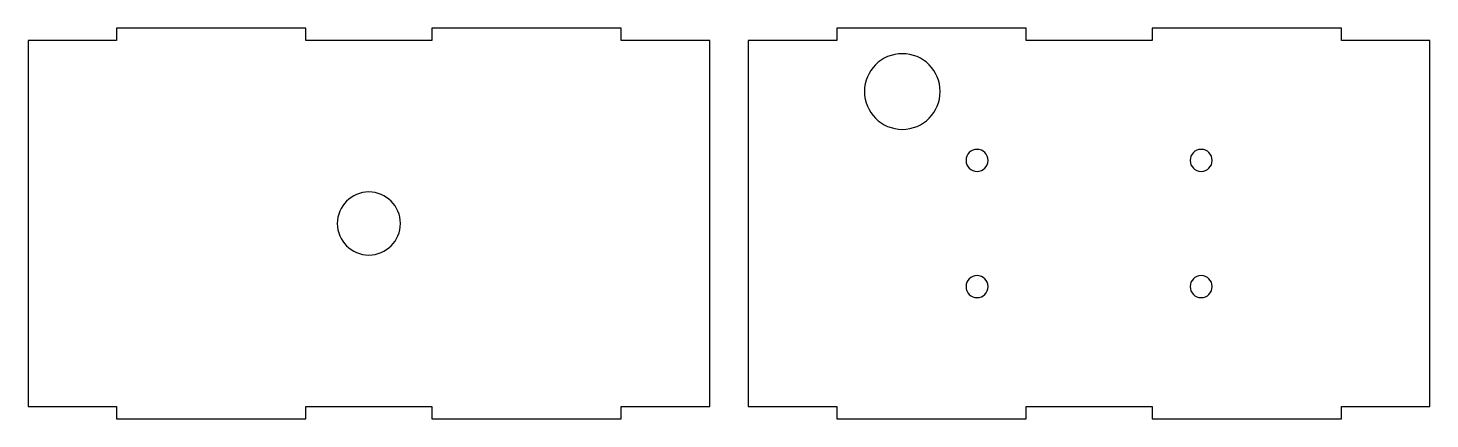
# Model space of a CAD drawing. Header units: millimetres. Extents: x 192 to 414, y 176 to 238.
import ezdxf

# ---------------------------------------------------------------- set-up
doc = ezdxf.new("R2010")
doc.units = ezdxf.units.MM
doc.header["$MEASUREMENT"] = 0
doc.layers.add('Layer 1', color=7, linetype='Continuous', lineweight=0)

msp = doc.modelspace()

# ---------------------------------------------------------------- linework, layer by layer
at = {"layer": 'Layer 1', "color": 240, "lineweight": 25, "true_color": 0xed2224}
for points, knots in [([(300.05, 177.85), (300.05, 177.85), (286.05, 177.85), (286.05, 177.85), (286.05, 177.85), (286.05, 175.85), (286.05, 175.85), (286.05, 175.85), (256.05, 175.85), (256.05, 175.85), (256.05, 175.85), (256.05, 177.85), (256.05, 177.85), (256.05, 177.85), (236.05, 177.85), (236.05, 177.85), (236.05, 177.85), (236.05, 175.85), (236.05, 175.85), (236.05, 175.85), (206.05, 175.85), (206.05, 175.85), (206.05, 175.85), (206.05, 177.85), (206.05, 177.85), (206.05, 177.85), (192.05, 177.85), (192.05, 177.85), (192.05, 197.18), (192.05, 216.51), (192.05, 235.85), (192.05, 235.85), (206.05, 235.85), (206.05, 235.85), (206.05, 235.85), (206.05, 237.85), (206.05, 237.85), (206.05, 237.85), (236.05, 237.85), (236.05, 237.85), (236.05, 237.85), (236.05, 235.85), (236.05, 235.85), (236.05, 235.85), (256.05, 235.85), (256.05, 235.85), (256.05, 235.85), (256.05, 237.85), (256.05, 237.85), (256.05, 237.85), (286.05, 237.85), (286.05, 237.85), (286.05, 237.85), (286.05, 235.85), (286.05, 235.85), (286.05, 235.85), (300.05, 235.85), (300.05, 235.85), (300.05, 216.51), (300.05, 197.18), (300.05, 177.85)], [0, 0, 0, 0, 1, 1, 1, 2, 2, 2, 3, 3, 3, 4, 4, 4, 5, 5, 5, 6, 6, 6, 7, 7, 7, 8, 8, 8, 9, 9, 9, 10, 10, 10, 11, 11, 11, 12, 12, 12, 13, 13, 13, 14, 14, 14, 15, 15, 15, 16, 16, 16, 17, 17, 17, 18, 18, 18, 19, 19, 19, 20, 20, 20, 20]), ([(414.17, 177.85), (414.17, 177.85), (400.17, 177.85), (400.17, 177.85), (400.17, 177.85), (400.17, 175.85), (400.17, 175.85), (400.17, 175.85), (370.17, 175.85), (370.17, 175.85), (370.17, 175.85), (370.17, 177.85), (370.17, 177.85), (370.17, 177.85), (350.17, 177.85), (350.17, 177.85), (350.17, 177.85), (350.17, 175.85), (350.17, 175.85), (350.17, 175.85), (320.17, 175.85), (320.17, 175.85), (320.17, 175.85), (320.17, 177.85), (320.17, 177.85), (320.17, 177.85), (306.17, 177.85), (306.17, 177.85), (306.17, 197.18), (306.17, 216.51), (306.17, 235.85), (306.17, 235.85), (320.17, 235.85), (320.17, 235.85), (320.17, 235.85), (320.17, 237.85), (320.17, 237.85), (320.17, 237.85), (350.17, 237.85), (350.17, 237.85), (350.17, 237.85), (350.17, 235.85), (350.17, 235.85), (350.17, 235.85), (370.17, 235.85), (370.17, 235.85), (370.17, 235.85), (370.17, 237.85), (370.17, 237.85), (370.17, 237.85), (400.17, 237.85), (400.17, 237.85), (400.17, 237.85), (400.17, 235.85), (400.17, 235.85), (400.17, 235.85), (414.17, 235.85), (414.17, 235.85), (414.17, 216.51), (414.17, 197.18), (414.17, 177.85)], [0, 0, 0, 0, 1, 1, 1, 2, 2, 2, 3, 3, 3, 4, 4, 4, 5, 5, 5, 6, 6, 6, 7, 7, 7, 8, 8, 8, 9, 9, 9, 10, 10, 10, 11, 11, 11, 12, 12, 12, 13, 13, 13, 14, 14, 14, 15, 15, 15, 16, 16, 16, 17, 17, 17, 18, 18, 18, 19, 19, 19, 20, 20, 20, 20]), ([(330.57, 221.78), (330.57, 221.78), (330.57, 221.78), (330.57, 221.78), (327.26, 221.78), (324.57, 224.47), (324.57, 227.78), (324.57, 227.78), (324.57, 227.78), (324.57, 227.78), (324.57, 231.09), (327.26, 233.78), (330.57, 233.78), (330.57, 233.78), (330.57, 233.78), (330.57, 233.78), (333.89, 233.78), (336.57, 231.09), (336.57, 227.78), (336.57, 227.78), (336.57, 227.78), (336.57, 227.78), (336.57, 224.47), (333.89, 221.78), (330.57, 221.78)], [0, 0, 0, 0, 1, 1, 1, 2, 2, 2, 3, 3, 3, 4, 4, 4, 5, 5, 5, 6, 6, 6, 7, 7, 7, 8, 8, 8, 8]), ([(342.42, 215.1), (342.42, 215.1), (342.42, 215.1), (342.42, 215.1), (341.46, 215.1), (340.67, 215.88), (340.67, 216.85), (340.67, 216.85), (340.67, 216.85), (340.67, 216.85), (340.67, 217.82), (341.46, 218.6), (342.42, 218.6), (342.42, 218.6), (342.42, 218.6), (342.42, 218.6), (343.39, 218.6), (344.17, 217.82), (344.17, 216.85), (344.17, 216.85), (344.17, 216.85), (344.17, 216.85), (344.17, 215.88), (343.39, 215.1), (342.42, 215.1)], [0, 0, 0, 0, 1, 1, 1, 2, 2, 2, 3, 3, 3, 4, 4, 4, 5, 5, 5, 6, 6, 6, 7, 7, 7, 8, 8, 8, 8]), ([(342.42, 215.1), (342.42, 215.1), (342.42, 215.1), (342.42, 215.1), (341.46, 215.1), (340.67, 215.88), (340.67, 216.85), (340.67, 216.85), (340.67, 216.85), (340.67, 216.85), (340.67, 217.82), (341.46, 218.6), (342.42, 218.6), (342.42, 218.6), (342.42, 218.6), (342.42, 218.6), (343.39, 218.6), (344.17, 217.82), (344.17, 216.85), (344.17, 216.85), (344.17, 216.85), (344.17, 216.85), (344.17, 215.88), (343.39, 215.1), (342.42, 215.1)], [0, 0, 0, 0, 1, 1, 1, 2, 2, 2, 3, 3, 3, 4, 4, 4, 5, 5, 5, 6, 6, 6, 7, 7, 7, 8, 8, 8, 8]), ([(377.92, 215.1), (377.92, 215.1), (377.92, 215.1), (377.92, 215.1), (376.96, 215.1), (376.17, 215.88), (376.17, 216.85), (376.17, 216.85), (376.17, 216.85), (376.17, 216.85), (376.17, 217.82), (376.96, 218.6), (377.92, 218.6), (377.92, 218.6), (377.92, 218.6), (377.92, 218.6), (378.89, 218.6), (379.67, 217.82), (379.67, 216.85), (379.67, 216.85), (379.67, 216.85), (379.67, 216.85), (379.67, 215.88), (378.89, 215.1), (377.92, 215.1)], [0, 0, 0, 0, 1, 1, 1, 2, 2, 2, 3, 3, 3, 4, 4, 4, 5, 5, 5, 6, 6, 6, 7, 7, 7, 8, 8, 8, 8]), ([(377.92, 215.1), (377.92, 215.1), (377.92, 215.1), (377.92, 215.1), (376.96, 215.1), (376.17, 215.88), (376.17, 216.85), (376.17, 216.85), (376.17, 216.85), (376.17, 216.85), (376.17, 217.82), (376.96, 218.6), (377.92, 218.6), (377.92, 218.6), (377.92, 218.6), (377.92, 218.6), (378.89, 218.6), (379.67, 217.82), (379.67, 216.85), (379.67, 216.85), (379.67, 216.85), (379.67, 216.85), (379.67, 215.88), (378.89, 215.1), (377.92, 215.1)], [0, 0, 0, 0, 1, 1, 1, 2, 2, 2, 3, 3, 3, 4, 4, 4, 5, 5, 5, 6, 6, 6, 7, 7, 7, 8, 8, 8, 8]), ([(246.05, 201.85), (246.05, 201.85), (246.05, 201.85), (246.05, 201.85), (243.29, 201.85), (241.05, 204.09), (241.05, 206.85), (241.05, 206.85), (241.05, 206.85), (241.05, 206.85), (241.05, 209.61), (243.29, 211.85), (246.05, 211.85), (246.05, 211.85), (246.05, 211.85), (246.05, 211.85), (248.81, 211.85), (251.05, 209.61), (251.05, 206.85), (251.05, 206.85), (251.05, 206.85), (251.05, 206.85), (251.05, 204.09), (248.81, 201.85), (246.05, 201.85)], [0, 0, 0, 0, 1, 1, 1, 2, 2, 2, 3, 3, 3, 4, 4, 4, 5, 5, 5, 6, 6, 6, 7, 7, 7, 8, 8, 8, 8]), ([(342.42, 195.1), (342.42, 195.1), (342.42, 195.1), (342.42, 195.1), (341.46, 195.1), (340.67, 195.88), (340.67, 196.85), (340.67, 196.85), (340.67, 196.85), (340.67, 196.85), (340.67, 197.82), (341.46, 198.6), (342.42, 198.6), (342.42, 198.6), (342.42, 198.6), (342.42, 198.6), (343.39, 198.6), (344.17, 197.82), (344.17, 196.85), (344.17, 196.85), (344.17, 196.85), (344.17, 196.85), (344.17, 195.88), (343.39, 195.1), (342.42, 195.1)], [0, 0, 0, 0, 1, 1, 1, 2, 2, 2, 3, 3, 3, 4, 4, 4, 5, 5, 5, 6, 6, 6, 7, 7, 7, 8, 8, 8, 8]), ([(342.42, 195.1), (342.42, 195.1), (342.42, 195.1), (342.42, 195.1), (341.46, 195.1), (340.67, 195.88), (340.67, 196.85), (340.67, 196.85), (340.67, 196.85), (340.67, 196.85), (340.67, 197.82), (341.46, 198.6), (342.42, 198.6), (342.42, 198.6), (342.42, 198.6), (342.42, 198.6), (343.39, 198.6), (344.17, 197.82), (344.17, 196.85), (344.17, 196.85), (344.17, 196.85), (344.17, 196.85), (344.17, 195.88), (343.39, 195.1), (342.42, 195.1)], [0, 0, 0, 0, 1, 1, 1, 2, 2, 2, 3, 3, 3, 4, 4, 4, 5, 5, 5, 6, 6, 6, 7, 7, 7, 8, 8, 8, 8]), ([(377.92, 195.1), (377.92, 195.1), (377.92, 195.1), (377.92, 195.1), (376.96, 195.1), (376.17, 195.88), (376.17, 196.85), (376.17, 196.85), (376.17, 196.85), (376.17, 196.85), (376.17, 197.82), (376.96, 198.6), (377.92, 198.6), (377.92, 198.6), (377.92, 198.6), (377.92, 198.6), (378.89, 198.6), (379.67, 197.82), (379.67, 196.85), (379.67, 196.85), (379.67, 196.85), (379.67, 196.85), (379.67, 195.88), (378.89, 195.1), (377.92, 195.1)], [0, 0, 0, 0, 1, 1, 1, 2, 2, 2, 3, 3, 3, 4, 4, 4, 5, 5, 5, 6, 6, 6, 7, 7, 7, 8, 8, 8, 8]), ([(377.92, 195.1), (377.92, 195.1), (377.92, 195.1), (377.92, 195.1), (376.96, 195.1), (376.17, 195.88), (376.17, 196.85), (376.17, 196.85), (376.17, 196.85), (376.17, 196.85), (376.17, 197.82), (376.96, 198.6), (377.92, 198.6), (377.92, 198.6), (377.92, 198.6), (377.92, 198.6), (378.89, 198.6), (379.67, 197.82), (379.67, 196.85), (379.67, 196.85), (379.67, 196.85), (379.67, 196.85), (379.67, 195.88), (378.89, 195.1), (377.92, 195.1)], [0, 0, 0, 0, 1, 1, 1, 2, 2, 2, 3, 3, 3, 4, 4, 4, 5, 5, 5, 6, 6, 6, 7, 7, 7, 8, 8, 8, 8])]:
    msp.add_open_spline(points, degree=3, knots=knots, dxfattribs=at)

doc.saveas('drawing.dxf')
